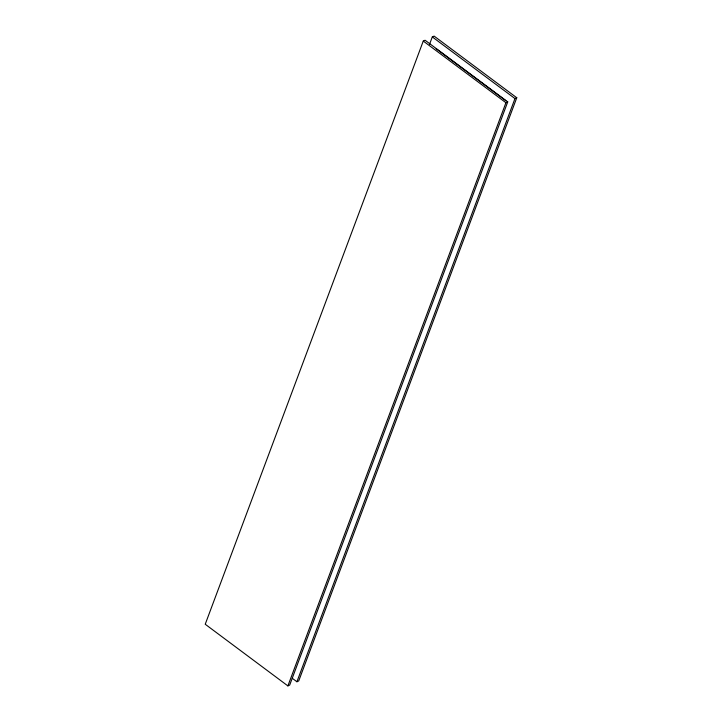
<?xml version="1.0" encoding="UTF-8"?>
<svg xmlns="http://www.w3.org/2000/svg" width="722" height="722" viewBox="0 0 722 722"><rect width="100%" height="100%" fill="white"/><g stroke="black" fill="none" stroke-linecap="round" stroke-linejoin="round"><path stroke-width="1.08" d="M423.272 41.064L205.228 624.241L287.888 685.9L289.693 685.07L507.737 101.892L425.077 40.233L423.272 41.064L505.932 102.723L507.737 101.892M429.536 44.322L432.307 36.93L434.112 36.1L516.771 97.759L298.727 680.936L296.923 681.767L292.428 678.409M287.888 685.9L505.932 102.723M296.923 681.767L514.966 98.58L516.771 97.759M432.307 36.93L514.966 98.58M436.214 48.789L505.824 100.71"/></g></svg>
